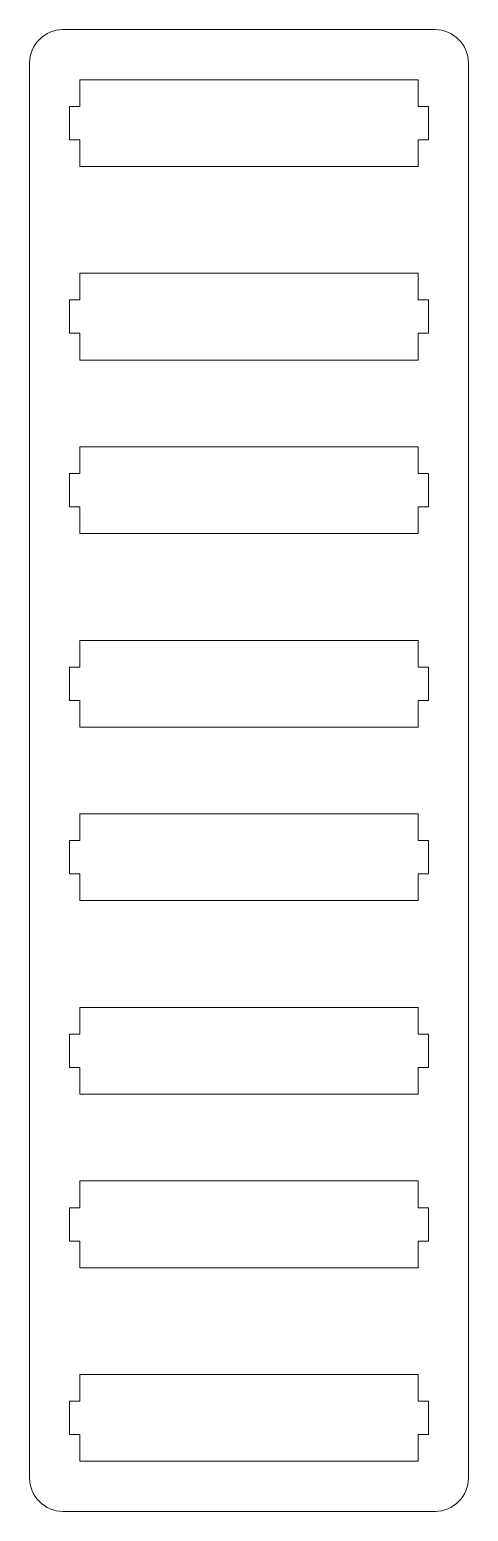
# Model space of a CAD drawing. Header units: millimetres. Extents: x 0 to 132, y -330 to 114.
import ezdxf

# ---------------------------------------------------------------- set-up
doc = ezdxf.new("R2010")
doc.units = ezdxf.units.MM

msp = doc.modelspace()

# ---------------------------------------------------------------- linework, layer by layer
at = {"color": 7, "linetype": 'Continuous', "lineweight": 15}
for p, q in [((121.5, 114), (10, 114)), ((0, 104), (0, -320)), ((131.5, -320), (131.5, 104)), ((116.5, 99), (15, 99)), ((15, 99), (15, 91)), ((116.5, 91), (116.5, 99)), ((12, 91), (15, 91)), ((12, 81), (12, 91)), ((116.5, 91), (119.5, 91)), ((119.5, 91), (119.5, 81)), ((15, 81), (12, 81)), ((15, 81), (15, 73)), ((116.5, 73), (116.5, 81)), ((119.5, 81), (116.5, 81)), ((15, 73), (116.5, 73)), ((116.5, 41), (15, 41)), ((15, 41), (15, 33)), ((116.5, 33), (116.5, 41)), ((12, 33), (15, 33)), ((12, 23), (12, 33)), ((116.5, 33), (119.5, 33)), ((119.5, 33), (119.5, 23)), ((15, 23), (12, 23)), ((15, 23), (15, 15)), ((116.5, 15), (116.5, 23)), ((119.5, 23), (116.5, 23)), ((15, 15), (116.5, 15)), ((116.5, -11), (15, -11)), ((15, -11), (15, -19)), ((116.5, -19), (116.5, -11)), ((12, -19), (15, -19)), ((12, -29), (12, -19)), ((116.5, -19), (119.5, -19)), ((119.5, -19), (119.5, -29)), ((15, -29), (12, -29)), ((15, -29), (15, -37)), ((116.5, -37), (116.5, -29)), ((119.5, -29), (116.5, -29)), ((15, -37), (116.5, -37)), ((116.5, -69), (15, -69)), ((15, -69), (15, -77)), ((116.5, -77), (116.5, -69)), ((12, -77), (15, -77)), ((12, -87), (12, -77)), ((116.5, -77), (119.5, -77)), ((119.5, -77), (119.5, -87)), ((15, -87), (12, -87)), ((15, -87), (15, -95)), ((116.5, -95), (116.5, -87)), ((119.5, -87), (116.5, -87)), ((15, -95), (116.5, -95)), ((116.5, -121), (15, -121)), ((15, -121), (15, -129)), ((116.5, -129), (116.5, -121)), ((12, -129), (15, -129)), ((12, -139), (12, -129)), ((116.5, -129), (119.5, -129)), ((119.5, -129), (119.5, -139)), ((15, -139), (12, -139)), ((15, -139), (15, -147)), ((116.5, -147), (116.5, -139)), ((119.5, -139), (116.5, -139)), ((15, -147), (116.5, -147)), ((116.5, -179), (15, -179)), ((15, -179), (15, -187)), ((116.5, -187), (116.5, -179)), ((12, -187), (15, -187)), ((12, -197), (12, -187)), ((116.5, -187), (119.5, -187)), ((119.5, -187), (119.5, -197)), ((15, -197), (12, -197)), ((15, -197), (15, -205)), ((116.5, -205), (116.5, -197)), ((119.5, -197), (116.5, -197)), ((15, -205), (116.5, -205)), ((116.5, -231), (15, -231)), ((15, -231), (15, -239)), ((116.5, -239), (116.5, -231)), ((12, -239), (15, -239)), ((12, -249), (12, -239)), ((116.5, -239), (119.5, -239)), ((119.5, -239), (119.5, -249)), ((15, -249), (12, -249)), ((15, -249), (15, -257)), ((116.5, -257), (116.5, -249)), ((119.5, -249), (116.5, -249)), ((15, -257), (116.5, -257)), ((116.5, -289), (15, -289)), ((15, -289), (15, -297)), ((116.5, -297), (116.5, -289)), ((12, -297), (15, -297)), ((12, -307), (12, -297)), ((116.5, -297), (119.5, -297)), ((119.5, -297), (119.5, -307)), ((15, -307), (12, -307)), ((15, -307), (15, -315)), ((116.5, -315), (116.5, -307)), ((119.5, -307), (116.5, -307)), ((15, -315), (116.5, -315)), ((10, -330), (121.5, -330))]:
    msp.add_line(p, q, dxfattribs=at)
for centre, start, end in [((10, 104), 90, 180), ((121.5, 104), 0, 90), ((10, -320), 180, 270), ((121.5, -320), 270, 0)]:
    msp.add_arc(centre, 10, start, end, dxfattribs=at)

doc.saveas('drawing.dxf')
